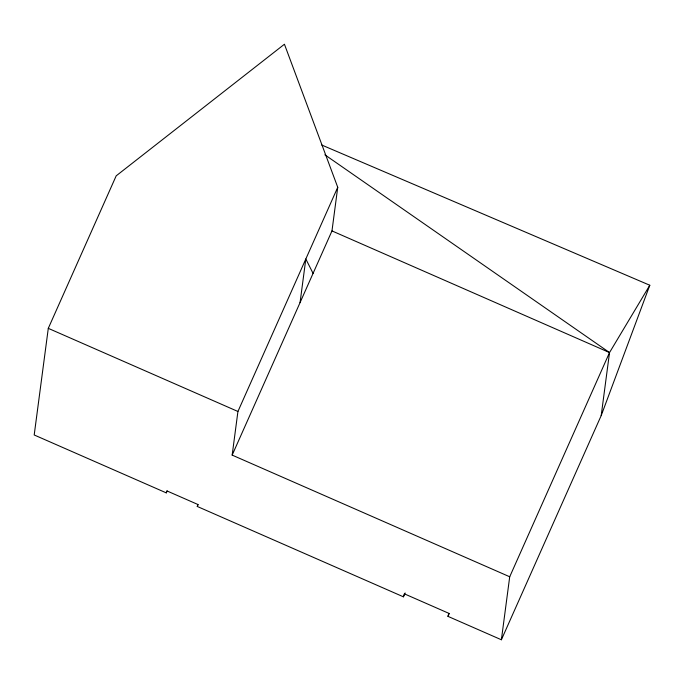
<?xml version="1.0" encoding="UTF-8"?>
<svg xmlns="http://www.w3.org/2000/svg" width="684" height="684" viewBox="0 0 684 684"><rect width="100%" height="100%" fill="white"/><g stroke="black" fill="none" stroke-linecap="round" stroke-linejoin="round"><path stroke-width="1.03" d="M166.28 492.873L166.905 490.907L197.881 504.484L197.266 506.459L403.415 596.824L404.355 593.832L448.901 613.36L447.96 616.352L501.389 639.771L509.708 576.774L232.167 455.108L331.979 230.91L337.742 187.288L284.433 44.229L116.186 175.848L48.29 328.346L34.2 434.973L166.28 492.873L167.153 490.924M232.167 455.108L237.929 411.477L337.742 187.288M300.062 302.602L305.825 258.979L313.075 273.378M501.389 639.771L601.202 415.573L609.529 352.576L649.8 285.245L321.805 145.051M601.202 415.573L649.8 285.245M197.266 506.459L198.129 504.51M403.415 596.824L405.133 592.96M447.96 616.352L449.251 613.454M509.708 576.774L609.529 352.576L324.857 154.789M331.979 230.91L609.529 352.576M48.29 328.346L237.929 411.477"/></g></svg>
